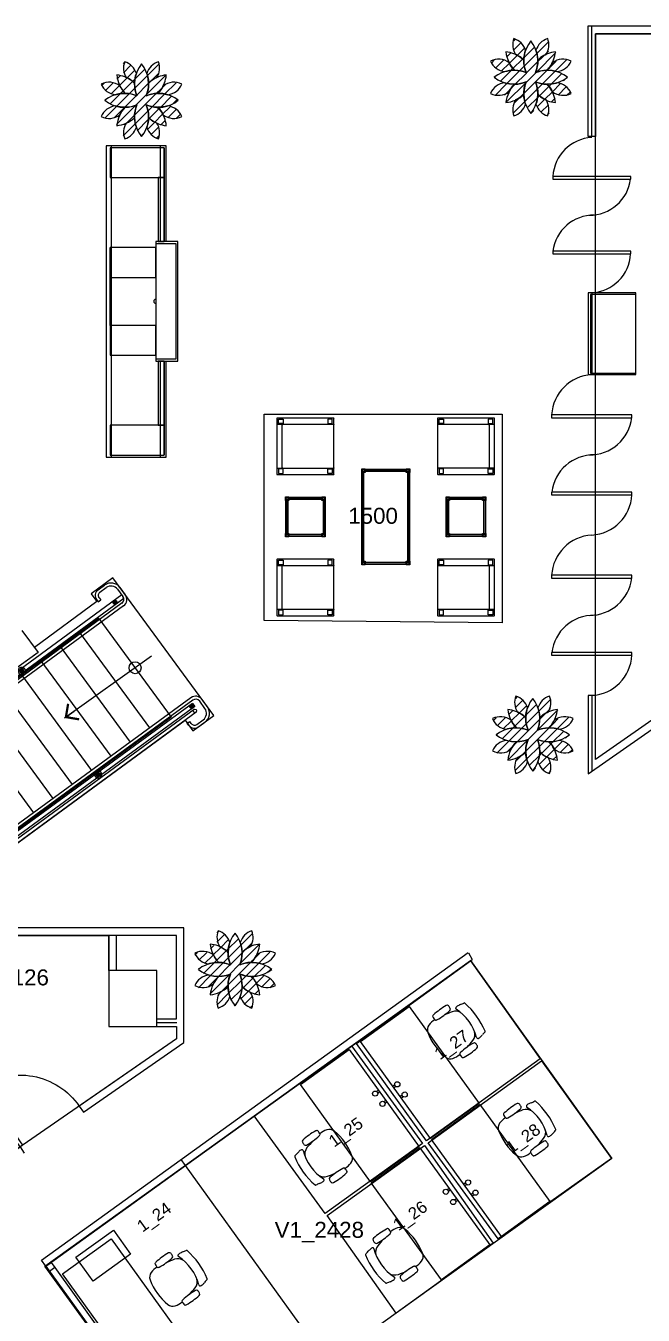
# Model space of a CAD drawing. Header units: inches. Extents: x 4 to 2210, y 3 to 2073.
# Drawn here: x 620 to 929, y 381 to 1027 of the extents above; entities that cross this region are included whole.
import ezdxf

# ---------------------------------------------------------------- set-up
doc = ezdxf.new("R2010")
doc.units = ezdxf.units.IN
doc.header["$MEASUREMENT"] = 0
for name, color, linetype in [('Planon_construction', 253, 'Continuous'), ('Planon_space', 40, 'Continuous'), ('Planon_space_number', 30, 'Continuous'), ('Planon_workspace', 210, 'Continuous'), ('Planon_workspace_number', 160, 'Continuous'), ('Planon_zone', 70, 'Continuous')]:
    doc.layers.add(name, color=color, linetype=linetype)
doc.styles.get("Standard").update_dxf_attribs({"font": 'arial.ttf'})
doc.styles.add('TEXT', font='arial.ttf')

# ---------------------------------------------------------------- blocks, each defined once
blk = doc.blocks.new('1Front_1100_A-4_Data_Elec 07 26 18_RDI BASE$0$DOOR36')
blk.add_lwpolyline([(0, 0), (0, -36), (1.5, -36), (1.5, 0)], close=True)
blk.add_arc((0, 0), 36, 270, 0)
blk = doc.blocks.new('1Front_1100_A-4_Data_Elec 07 26 18_RDI BASE$0$DOOR-PIVOT')
for p, q in [((1409.59, 1308.44), (1409.59, 1306.94)), ((1451.59, 1308.44), (1409.59, 1308.44)), ((1409.59, 1306.94), (1451.59, 1306.94)), ((1451.59, 1306.94), (1451.59, 1308.44))]:
    blk.add_line(p, q)
for centre, start, end in [((1431.85, 1307.21), 93.23374, 176.83941), ((1429.45, 1309.77), 269.39417, 352.99984)]:
    blk.add_arc(centre, 22.26, start, end)
blk = doc.blocks.new('Furniture_Workstation_5')
at = {"layer": 'Planon_construction'}
for p, q in [((0, -30), (0, 0)), ((0, 0), (60, 0)), ((60, 0), (60, -30)), ((60, -30), (0, -30)), ((27.69, -28.84), (27.69, -30)), ((28.71, -28.84), (28.71, -30)), ((34.02, -28.84), (34.02, -30)), ((35.04, -28.84), (35.04, -30))]:
    blk.add_line(p, q, dxfattribs=at)
for centre in [(28.2, -27.65), (34.53, -27.65)]:
    blk.add_circle(centre, 1.3, dxfattribs=at)
for centre, radius, start, end in [((17.25, 19.54), 3.25, 163.66611, 195.34742), ((18.2, 20.21), 4.08, 163.97064, 176.62728), ((-0.85, 25.69), 15.74, 343.97064, 350.87148), ((15.08, 23.13), 0.391, 103.32868, 170.87149), ((23.67, -4.17), 24.07, 68.71099, 111.289), ((23.67, -13.14), 37.67, 76.67131, 103.32868), ((32.27, 23.13), 0.391, 9.12852, 76.67131), ((48.2, 25.69), 15.74, 189.12851, 196.02936), ((29.14, 20.21), 4.08, 3.37272, 16.02936), ((30.1, 19.54), 3.25, 344.65259, 16.33388), ((46.76, 11.58), 36.43, 174.08772, 186.62292), ((11.43, 15.24), 0.906, 97.70655, 174.08772), ((12.08, 10.4), 5.78, 82.31001, 97.70655), ((12.74, 15.24), 0.906, 5.86246, 82.31001), ((-22.88, 11.58), 36.71, 353.42477, 5.86246), ((83.32, -2.74), 70.97, 164.81058, 168.30486), ((14.72, 18.85), 0.629, 195.34742, 290.01739), ((19.57, 14.57), 4.91, 108.25269, 164.80648), ((27.77, 14.57), 4.91, 15.19351, 71.74731), ((32.63, 18.85), 0.629, 249.98261, 344.65259), ((-35.98, -2.74), 70.97, 11.69514, 15.18941), ((70.22, 11.58), 36.71, 174.13755, 186.57525), ((34.61, 15.24), 0.906, 97.68998, 174.13755), ((35.26, 10.4), 5.78, 82.29345, 97.68998), ((35.92, 15.24), 0.906, 5.91227, 82.29345), ((0.58, 11.58), 36.43, 353.37709, 5.91227), ((16.71, 8.88), 6.32, 193.78643, 198.65138), ((11.16, 7.01), 0.458, 198.65138, 261.9819), ((12.09, 13.62), 7.14, 261.9819, 277.76099), ((23.87, 5.64), 10.93, 175.28136, 196.52135), ((12.99, 7.02), 0.471, 277.76099, 343.52411), ((4.99, 9.57), 8.87, 342.33271, 345.6469), ((42.35, 9.57), 8.87, 194.35308, 197.66728), ((34.35, 7.02), 0.471, 196.4759, 262.23901), ((23.48, 5.64), 10.93, 343.47865, 4.71865), ((35.25, 13.62), 7.14, 262.23901, 278.0181), ((36.18, 7.01), 0.458, 278.0181, 341.34861), ((30.63, 8.88), 6.32, 341.34861, 346.21356), ((17.04, 3.61), 3.8, 196.47844, 254.76217), ((30.3, 3.61), 3.8, 285.92398, 343.49154), ((23.67, 28.06), 29.14, 254.81823, 285.27333)]:
    blk.add_arc(centre, radius, start, end, dxfattribs=at)
blk = doc.blocks.new('Furniture_Workstation_3')
at = {"layer": 'Planon_construction'}
for p, q in [((-39.33, 72.45), (-39.32, 72.46)), ((-39.33, 72.45), (-39.33, 72.44)), ((-39.33, 69.25), (-39.33, 72.44)), ((-39.32, 72.46), (-39.31, 72.46)), ((-39.31, 72.46), (-36.12, 72.46)), ((-36.12, 72.46), (-36.11, 72.46)), ((-36.11, 72.46), (-36.11, 72.45)), ((-36.11, 72.45), (-36.1, 72.44)), ((-36.1, 72.44), (-36.1, 69.25)), ((-39.33, 69.24), (-39.33, 69.25)), ((-39.32, 69.24), (-39.33, 69.24)), ((-36.1, 69.24), (-39.33, 69.24)), ((-39.33, 69.24), (-39.33, 3.24)), ((-39.31, 69.23), (-39.32, 69.24)), ((-36.12, 69.23), (-39.31, 69.23)), ((-36.11, 69.24), (-36.12, 69.23)), ((-36.1, 69.25), (-36.11, 69.24)), ((-36.11, 69.24), (-36.11, 69.24)), ((-36.1, 69.24), (-36.1, 0.01)), ((-24.45, 52.55), (-24.45, 67.3)), ((-24.45, 67.3), (-1.32, 67.3)), ((-1.32, 67.3), (-1.32, 52.55)), ((-1.32, 52.55), (-24.45, 52.55)), ((-39.33, 3.23), (-39.32, 3.24)), ((-39.33, 3.24), (-0.1, 3.24)), ((-39.33, 3.22), (-39.33, 3.23)), ((-39.33, 0.03), (-39.33, 3.22)), ((-39.33, 0.02), (-39.33, 0.03)), ((-39.32, 0.01), (-39.33, 0.02)), ((-39.32, 3.24), (-39.31, 3.24)), ((-39.32, 0.01), (-39.31, 0.01)), ((-39.31, 3.24), (-36.12, 3.24)), ((-36.12, 0.01), (-39.31, 0.01)), ((-36.12, 3.24), (-36.11, 3.24)), ((-36.11, 0.01), (-36.12, 0.01)), ((-36.11, 3.24), (-36.11, 3.23)), ((-36.11, 3.23), (-36.1, 3.22)), ((-36.1, 0.03), (-36.11, 0.02)), ((-36.11, 0.02), (-36.11, 0.01)), ((-36.1, 3.22), (-36.1, 0.03)), ((-36.1, 0.01), (-0.1, 0.01)), ((-0.1, 0), (-0.1, 3.25)), ((-0.1, 3.25), (0, 3.25)), ((-0.1, 0), (0, 0)), ((0, 0), (0, 3.25))]:
    blk.add_line(p, q, dxfattribs=at)
at = {"layer": 'Planon_construction', "extrusion": (0, 0, -1)}
for p, q in [((-34.81, 4.43), (-34.81, 64.43)), ((-34.81, 64.43), (-4.81, 64.43)), ((-4.81, 64.43), (-4.81, 4.43)), ((-4.81, 4.43), (-34.81, 4.43))]:
    blk.add_line(p, q, dxfattribs=at)
at = {"layer": 'Planon_construction'}
for centre, radius, start, end in [((2.7, 35.38), 3.8, 106.47844, 164.76217), ((4.73, 28.56), 10.93, 85.28136, 106.52135), ((12.72, 40.33), 7.14, 171.9819, 187.76099), ((6.11, 39.43), 0.471, 187.76099, 253.52411), ((6.1, 41.26), 0.458, 108.65138, 171.9819), ((7.97, 35.71), 6.32, 103.78643, 108.65138), ((8.67, 47.43), 8.87, 252.33271, 255.6469), ((10.67, 5.66), 36.43, 84.08772, 96.62292), ((10.67, 75.3), 36.71, 263.42477, 275.86246), ((14.33, 41), 0.906, 7.70655, 84.08772), ((14.33, 39.69), 0.906, 275.86246, 352.31001), ((9.5, 40.34), 5.78, 352.31001, 7.70655), ((27.16, 28.75), 29.14, 164.81823, 195.27333), ((-3.65, -30.9), 70.97, 74.81058, 78.30486), ((13.66, 32.85), 4.91, 18.25269, 74.80648), ((17.94, 37.7), 0.629, 105.34742, 200.01739), ((-5.07, 28.75), 24.07, 338.71099, 21.289), ((18.63, 35.18), 3.25, 73.66611, 105.34742), ((19.31, 34.22), 4.08, 73.97064, 86.62728), ((24.78, 53.28), 15.74, 253.97064, 260.87148), ((22.22, 37.35), 0.391, 13.32868, 80.87149), ((-14.05, 28.75), 37.67, 346.67131, 13.32868), ((2.7, 22.12), 3.8, 195.92398, 253.49154), ((-3.65, 88.4), 70.97, 281.69514, 285.18941), ((13.66, 24.65), 4.91, 285.19351, 341.74731), ((17.94, 19.8), 0.629, 159.98261, 254.65259), ((24.78, 4.23), 15.74, 99.12851, 106.02936), ((22.22, 20.16), 0.391, 279.12852, 346.67131), ((4.73, 28.95), 10.93, 253.47865, 274.71865), ((12.72, 17.17), 7.14, 172.23901, 188.0181), ((6.11, 18.07), 0.471, 106.4759, 172.23901), ((6.1, 16.24), 0.458, 188.0181, 251.34861), ((7.97, 21.79), 6.32, 251.34861, 256.21356), ((8.67, 10.07), 8.87, 104.35308, 107.66728), ((10.67, -17.8), 36.71, 84.13755, 96.57525), ((10.67, 51.84), 36.43, 263.37709, 275.91227), ((14.33, 17.81), 0.906, 7.68998, 84.13755), ((14.33, 16.51), 0.906, 275.91227, 352.29345), ((9.5, 17.16), 5.78, 352.29345, 7.68998), ((15.49, 16.82), 0.247, 205.18085, 210.59615), ((18.63, 22.32), 3.25, 254.65259, 286.33388), ((19.31, 23.28), 4.08, 273.37272, 286.02936)]:
    blk.add_arc(centre, radius, start, end, dxfattribs=at)
for p in [(-39.33, 69.24), (-36.1, 69.24), (-39.33, 3.24), (-36.1, 3.24), (-36.1, 3.24), (-36.1, 0.01), (-0.1, 3.24), (-0.1, 0.01)]:
    blk.add_point(p, dxfattribs=at)
blk = doc.blocks.new('*X26')
for p, q in [((383.84, 5599.81), (384.36, 5600.33)), ((383.85, 5599.64), (384.52, 5600.32)), ((383.89, 5599.51), (384.65, 5600.27)), ((383.93, 5600.08), (384.09, 5600.24)), ((383.96, 5599.41), (384.76, 5600.2)), ((384.05, 5599.32), (384.85, 5600.11)), ((384.16, 5599.25), (384.92, 5600)), ((384.3, 5599.21), (384.96, 5599.87)), ((384.47, 5599.2), (384.96, 5599.7))]:
    blk.add_line(p, q)
blk = doc.blocks.new('*X23')
for p, q in [((424.96, 787.18), (426.01, 788.22)), ((424.96, 787.35), (425.83, 788.22)), ((424.99, 787.03), (426.15, 788.19)), ((425, 787.57), (425.61, 788.18)), ((425.03, 786.9), (426.29, 788.15)), ((425.1, 786.78), (426.4, 788.09)), ((425.17, 786.68), (426.5, 788.01)), ((425.25, 786.59), (426.6, 787.93)), ((425.35, 786.51), (426.68, 787.83)), ((425.46, 786.44), (426.74, 787.72)), ((425.58, 786.38), (426.8, 787.6)), ((425.72, 786.34), (426.84, 787.46)), ((425.88, 786.33), (426.85, 787.3)), ((426.07, 786.34), (426.84, 787.11)), ((426.34, 786.43), (426.75, 786.85))]:
    blk.add_line(p, q)
blk = doc.blocks.new('1Front_1100_A-4_Data_Elec 07 26 18_RDI BASE$0$guardrailbracket')
for p, q in [((-1.75, 3.4), (1.75, 3.4)), ((-1.75, 3.4), (-1.75, 1.75)), ((-1.75, 2.87), (1.75, 2.87)), ((-1.54, 3.5), (-1.54, 3.4)), ((-0.17, 3.5), (-0.17, 2.74)), ((0.21, 3.5), (0.21, 2.73)), ((1.54, 3.5), (1.54, 3.4)), ((1.75, 3.4), (1.75, 1.75))]:
    blk.add_line(p, q)
blk.add_circle((0, 1.75), 1)
blk.add_arc((0, 1.75), 1.75, 180, 360)
at = {"rotation": 270}
blk.add_blockref('*X23', (-787.28, 427.65), dxfattribs=at)
blk = doc.blocks.new('*X27')
for p, q in [((424.96, 787.18), (426.01, 788.22)), ((424.96, 787.35), (425.83, 788.22)), ((424.99, 787.03), (426.15, 788.19)), ((425, 787.57), (425.61, 788.18)), ((425.03, 786.9), (426.29, 788.15)), ((425.1, 786.78), (426.4, 788.09)), ((425.17, 786.68), (426.5, 788.01)), ((425.25, 786.59), (426.6, 787.93)), ((425.35, 786.51), (426.68, 787.83)), ((425.46, 786.44), (426.74, 787.72)), ((425.58, 786.38), (426.8, 787.6)), ((425.72, 786.34), (426.84, 787.46)), ((425.88, 786.33), (426.85, 787.3)), ((426.07, 786.34), (426.84, 787.11)), ((426.34, 786.43), (426.75, 786.85))]:
    blk.add_line(p, q)
blk = doc.blocks.new('1Front_1100_A-4_Data_Elec 07 26 18_RDI BASE$0$AHEAD')
blk.add_line((-0.19, 0), (-1.33, 0))
at = {"const_width": 0.25}
blk.add_lwpolyline([(-1.25, -1.06), (-0.19, 0), (-1.25, 1.06)], dxfattribs=at)
blk = doc.blocks.new('staircase block')
at = {"layer": 'Planon_construction'}
for p, q in [((-43, -1920), (-37, 1565)), ((2525, 1561), (-37, 1565)), ((2516, 1616), (28, 1620)), ((2523, 1576), (28, 1580)), ((2526, 1551), (82, 1555)), ((1321, 320), (1323, 1553)), ((1561, 319), (1563, 1553)), ((1801, 319), (1803, 1552)), ((2041, 319), (2043, 1552)), ((2281, 318), (2283, 1552)), ((2521, 318), (2523, 1551)), ((-99, -2173), (-92, 1500)), ((-59, -2173), (-52, 1500)), ((-34, -2193), (-27, 1446)), ((-4, -2193), (3, 1446)), ((2531, 1521), (83, 1525)), ((-150, -2149), (-150, 1358)), ((-116, 1356), (-150, 1358)), ((-116, -2149), (-116, 1356)), ((1182, -1920), (1184, 320)), ((2716, 321), (1184, 320)), ((2716, 320), (1214, 320)), ((2709, 365), (1250, 364)), ((2714, 334), (1250, 334)), ((2718, 306), (1318, 306)), ((2724, 266), (1318, 266)), ((1184, 240), (0, 240)), ((1138, -2193), (1140, 254)), ((1169, -2199), (1170, 254)), ((1197, -2238), (1198, 186)), ((1237, -2243), (1238, 186)), ((1184, 0), (0, 0)), ((1184, -240), (0, -240)), ((1184, -480), (-1, -480)), ((1184, -720), (-1, -720)), ((1184, -960), (-2, -960)), ((567, -2120), (581, -1051)), ((1184, -1200), (-2, -1200)), ((1184, -1440), (-3, -1440)), ((1184, -1680), (-3, -1680)), ((1182, -1920), (-43, -1920)), ((-215, -2013), (-187, -2013)), ((-213, -2043), (-187, -2043)), ((-187, -2013), (-187, -2043)), ((1350, -2013), (1321, -2013)), ((1321, -2013), (1321, -2043)), ((1348, -2042), (1321, -2043)), ((-284, -2082), (-284, -2162)), ((-254, -2082), (-254, -2162)), ((-59, -2173), (-99, -2173)), ((1388, -2082), (1388, -2162)), ((1418, -2082), (1418, -2162)), ((-174, -2242), (-84, -2243)), ((-174, -2272), (-84, -2273)), ((1308, -2242), (1218, -2243)), ((1308, -2272), (1218, -2273))]:
    blk.add_line(p, q, dxfattribs=at)
blk.add_lwpolyline([(2771, -38), (2639, 818), (2836, 848), (2499, 863), (2629, 883), (2496, 1751)], dxfattribs=at)
for centre, radius in [((-133, 1339), 17), ((570, -1920), 60), ((-133, -2148), 17), ((-79, -2148), 20), ((1218, -2145), 20)]:
    blk.add_circle(centre, radius, dxfattribs=at)
for centre, radius, start, end in [((28, 1500), 120, 89.9005, 179.898), ((28, 1500), 80, 89.9005, 179.898), ((83, 1445), 110, 89.898, 179.9005), ((83, 1445), 80, 89.898, 179.9005), ((1250, 254), 110, 90.0174, 179.9675), ((1250, 254), 80, 90.0174, 179.9675), ((1318, 186), 120, 90.018, 179.9669), ((1318, 186), 80, 90.018, 179.9669), ((-214, -2083), 70, 89.7273, 179.9005), ((-214, -2083), 40, 89.7273, 179.9005), ((1348, -2082), 70, 0.0995, 90.2727), ((1348, -2082), 40, 0.0995, 90.2727), ((-174, -2162), 110, 179.9005, 269.9005), ((-174, -2162), 80, 179.9005, 269.9005), ((-84, -2193), 80, 269.9005, 359.9005), ((-84, -2193), 50, 269.9005, 359.9005), ((1218, -2193), 80, 180.0995, 270.0995), ((1218, -2193), 50, 180.0995, 270.0995), ((1308, -2162), 80, 270.0995, 0.0995), ((1308, -2162), 110, 270.0995, 0.0995)]:
    blk.add_arc(centre, radius, start, end, dxfattribs=at)
for name, p, xscale, yscale, zscale, rotation in [('1Front_1100_A-4_Data_Elec 07 26 18_RDI BASE$0$guardrailbracket', (1324, 1633), 20, 20, 20, 179.9918622649364), ('1Front_1100_A-4_Data_Elec 07 26 18_RDI BASE$0$guardrailbracket', (2284, 1631), 20, 20, 20, 179.9918622649364), ('*X26', (-128945, -107114), -29.99999999999876, 29.99999999999999, 30, 306.1687181021417), ('1Front_1100_A-4_Data_Elec 07 26 18_RDI BASE$0$guardrailbracket', (-107, 1336), 20, 20, 20, 269.9918622649373), ('1Front_1100_A-4_Data_Elec 07 26 18_RDI BASE$0$guardrailbracket', (1325, 250), -20, 20, 20, 0.04289075405695009), ('1Front_1100_A-4_Data_Elec 07 26 18_RDI BASE$0$guardrailbracket', (2285, 250), -20, 20, 20, 0.04289075405695009), ('1Front_1100_A-4_Data_Elec 07 26 18_RDI BASE$0$guardrailbracket', (-109, 212), 20, 20, 20, 269.9918622649375), ('1Front_1100_A-4_Data_Elec 07 26 18_RDI BASE$0$guardrailbracket', (-112, -988), 20, 20, 20, 269.9918622649375), ('1Front_1100_A-4_Data_Elec 07 26 18_RDI BASE$0$guardrailbracket', (1253, -985), -20, 20, 20, 90.00813773505996), ('1Front_1100_A-4_Data_Elec 07 26 18_RDI BASE$0$AHEAD', (581, -1051), -90.00000000000149, 90.00000000000149, 90, 269.2184342110873), ('*X27', (8442, 13597), 20, 20, 20, 179.9918622649393)]:
    blk.add_blockref(name, p, dxfattribs=dict(at, xscale=xscale, yscale=yscale, zscale=zscale, rotation=rotation))
at = {"layer": 'Planon_construction', "extrusion": (0, 0, -1), "xscale": 20, "yscale": 20, "zscale": -20, "rotation": 179.99186226494}
blk.add_blockref('*X27', (7302, 13600), dxfattribs=at)
blk = doc.blocks.new('A$Caea88019')
at = {"layer": 'Planon_construction'}
for p, q in [((0, 1974), (0, 1919)), ((568, 1979), (5, 1979)), ((17, 1924), (17, 1970)), ((17, 1970), (62, 1970)), ((62, 1970), (62, 1924)), ((556, 1970), (510, 1970)), ((510, 1970), (510, 1924)), ((556, 1924), (556, 1970)), ((572, 1919), (572, 1974)), ((1609, 1975), (1609, 1920)), ((2176, 1980), (1614, 1980)), ((1625, 1924), (1625, 1970)), ((1625, 1970), (1671, 1970)), ((1671, 1970), (1671, 1924)), ((2164, 1970), (2119, 1970)), ((2119, 1970), (2119, 1924)), ((2164, 1924), (2164, 1970)), ((2181, 1920), (2181, 1975)), ((0, 1909), (0, 1484)), ((568, 1914), (5, 1914)), ((62, 1924), (17, 1924)), ((55, 1484), (55, 1909)), ((510, 1924), (556, 1924)), ((572, 1484), (572, 1909)), ((1609, 1910), (1609, 1485)), ((2176, 1915), (1614, 1915)), ((1671, 1924), (1625, 1924)), ((2119, 1924), (2164, 1924)), ((2126, 1910), (2126, 1485)), ((2181, 1485), (2181, 1910)), ((0, 1474), (0, 1419)), ((5, 1479), (568, 1479)), ((17, 1470), (17, 1424)), ((62, 1470), (17, 1470)), ((17, 1424), (62, 1424)), ((62, 1424), (62, 1470)), ((510, 1424), (510, 1470)), ((510, 1470), (556, 1470)), ((556, 1424), (510, 1424)), ((556, 1470), (556, 1424)), ((572, 1419), (572, 1474)), ((851, 1435), (851, 1470)), ((851, 1470), (886, 1470)), ((886, 1435), (851, 1435)), ((853, 512), (853, 1467)), ((853, 1467), (1328, 1467)), ((858, 1442), (858, 1462)), ((858, 1462), (878, 1462)), ((878, 1442), (858, 1442)), ((858, 545), (858, 1435)), ((873, 545), (873, 1435)), ((878, 1462), (878, 1442)), ((886, 1470), (886, 1435)), ((886, 1462), (1296, 1462)), ((886, 1447), (1296, 1447)), ((1296, 1470), (1331, 1470)), ((1296, 1435), (1296, 1470)), ((1331, 1435), (1296, 1435)), ((1303, 1462), (1323, 1462)), ((1303, 1442), (1303, 1462)), ((1323, 1442), (1303, 1442)), ((1308, 1435), (1308, 545)), ((1323, 1462), (1323, 1442)), ((1323, 1435), (1323, 545)), ((1328, 1467), (1328, 512)), ((1331, 1470), (1331, 1435)), ((1609, 1475), (1609, 1420)), ((1614, 1480), (2176, 1480)), ((1625, 1470), (1625, 1424)), ((1671, 1470), (1625, 1470)), ((1625, 1424), (1671, 1424)), ((1671, 1424), (1671, 1470)), ((2119, 1424), (2119, 1470)), ((2119, 1470), (2164, 1470)), ((2164, 1424), (2119, 1424)), ((2164, 1470), (2164, 1424)), ((2181, 1420), (2181, 1475)), ((5, 1414), (568, 1414)), ((1614, 1415), (2176, 1415)), ((86, 1190), (121, 1190)), ((86, 1155), (86, 1190)), ((89, 1187), (484, 1187)), ((89, 792), (89, 1187)), ((94, 1182), (114, 1182)), ((94, 1162), (94, 1182)), ((114, 1182), (114, 1162)), ((121, 1190), (121, 1155)), ((121, 1182), (451, 1182)), ((121, 1167), (451, 1167)), ((451, 1190), (486, 1190)), ((451, 1155), (451, 1190)), ((459, 1182), (479, 1182)), ((459, 1162), (459, 1182)), ((479, 1182), (479, 1162)), ((484, 1187), (484, 792)), ((486, 1190), (486, 1155)), ((1695, 1190), (1730, 1190)), ((1695, 1155), (1695, 1190)), ((1697, 1187), (2092, 1187)), ((1697, 792), (1697, 1187)), ((1702, 1182), (1722, 1182)), ((1702, 1162), (1702, 1182)), ((1722, 1182), (1722, 1162)), ((1730, 1190), (1730, 1155)), ((1730, 1182), (2060, 1182)), ((1730, 1167), (2060, 1167)), ((2060, 1190), (2095, 1190)), ((2060, 1155), (2060, 1190)), ((2067, 1182), (2087, 1182)), ((2067, 1162), (2067, 1182)), ((2087, 1182), (2087, 1162)), ((2092, 1187), (2092, 792)), ((2095, 1190), (2095, 1155)), ((121, 1155), (86, 1155)), ((114, 1162), (94, 1162)), ((96, 1155), (96, 825)), ((111, 1155), (111, 825)), ((486, 1155), (451, 1155)), ((479, 1162), (459, 1162)), ((464, 1155), (464, 825)), ((479, 1155), (479, 825)), ((1730, 1155), (1695, 1155)), ((1722, 1162), (1702, 1162)), ((1705, 1155), (1705, 825)), ((1720, 1155), (1720, 825)), ((2095, 1155), (2060, 1155)), ((2087, 1162), (2067, 1162)), ((2072, 1155), (2072, 825)), ((2087, 1155), (2087, 825)), ((86, 790), (86, 825)), ((86, 825), (121, 825)), ((121, 790), (86, 790)), ((484, 792), (89, 792)), ((94, 797), (94, 817)), ((94, 817), (114, 817)), ((114, 797), (94, 797)), ((114, 817), (114, 797)), ((121, 825), (121, 790)), ((451, 812), (121, 812)), ((451, 797), (121, 797)), ((451, 790), (451, 825)), ((451, 825), (486, 825)), ((486, 790), (451, 790)), ((459, 797), (459, 817)), ((459, 817), (479, 817)), ((479, 797), (459, 797)), ((479, 817), (479, 797)), ((486, 825), (486, 790)), ((1695, 790), (1695, 825)), ((1695, 825), (1730, 825)), ((1730, 790), (1695, 790)), ((2092, 792), (1697, 792)), ((1702, 797), (1702, 817)), ((1702, 817), (1722, 817)), ((1722, 797), (1702, 797)), ((1722, 817), (1722, 797)), ((1730, 825), (1730, 790)), ((2060, 812), (1730, 812)), ((2060, 797), (1730, 797)), ((2060, 790), (2060, 825)), ((2060, 825), (2095, 825)), ((2095, 790), (2060, 790)), ((2067, 797), (2067, 817)), ((2067, 817), (2087, 817)), ((2087, 797), (2067, 797)), ((2087, 817), (2087, 797)), ((2095, 825), (2095, 790)), ((0, 560), (0, 505)), ((568, 565), (5, 565)), ((17, 510), (17, 555)), ((17, 555), (62, 555)), ((62, 555), (62, 510)), ((556, 555), (510, 555)), ((510, 555), (510, 510)), ((556, 510), (556, 555)), ((572, 505), (572, 560)), ((851, 510), (851, 545)), ((851, 545), (886, 545)), ((858, 517), (858, 537)), ((858, 537), (878, 537)), ((878, 517), (858, 517)), ((878, 537), (878, 517)), ((886, 545), (886, 510)), ((886, 535), (1296, 535)), ((886, 520), (1296, 520)), ((1296, 545), (1331, 545)), ((1296, 510), (1296, 545)), ((1303, 537), (1323, 537)), ((1303, 517), (1303, 537)), ((1323, 517), (1303, 517)), ((1323, 537), (1323, 517)), ((1331, 545), (1331, 510)), ((1609, 560), (1609, 505)), ((2176, 565), (1614, 565)), ((1625, 510), (1625, 555)), ((1625, 555), (1671, 555)), ((1671, 555), (1671, 510)), ((2164, 555), (2119, 555)), ((2119, 555), (2119, 510)), ((2164, 510), (2164, 555)), ((2181, 505), (2181, 560)), ((0, 495), (0, 70)), ((568, 500), (5, 500)), ((62, 510), (17, 510)), ((55, 70), (55, 495)), ((510, 510), (556, 510)), ((572, 70), (572, 495)), ((886, 510), (851, 510)), ((1328, 512), (853, 512)), ((1331, 510), (1296, 510)), ((1609, 495), (1609, 70)), ((2176, 500), (1614, 500)), ((1671, 510), (1625, 510)), ((2119, 510), (2164, 510)), ((2126, 495), (2126, 70)), ((2181, 70), (2181, 495)), ((0, 60), (0, 5)), ((5, 65), (568, 65)), ((5, 0), (568, 0)), ((17, 55), (17, 10)), ((62, 55), (17, 55)), ((17, 10), (62, 10)), ((62, 10), (62, 55)), ((510, 10), (510, 55)), ((510, 55), (556, 55)), ((556, 10), (510, 10)), ((556, 55), (556, 10)), ((572, 5), (572, 60)), ((1609, 60), (1609, 5)), ((1614, 65), (2176, 65)), ((1614, 0), (2176, 0)), ((1625, 55), (1625, 10)), ((1671, 55), (1625, 55)), ((1625, 10), (1671, 10)), ((1671, 10), (1671, 55)), ((2119, 10), (2119, 55)), ((2119, 55), (2164, 55)), ((2164, 10), (2119, 10)), ((2164, 55), (2164, 10)), ((2181, 5), (2181, 60))]:
    blk.add_line(p, q, dxfattribs=at)
for centre, start, end in [((5, 1974), 90, 180), ((568, 1974), 0, 90), ((1614, 1975), 90, 180), ((2176, 1975), 0, 90), ((5, 1919), 180, 270), ((5, 1909), 90, 180), ((50, 1909), 0, 90), ((60, 1909), 90, 180), ((568, 1919), 270, 0), ((568, 1909), 0, 90), ((1614, 1920), 180, 270), ((1614, 1910), 90, 180), ((2121, 1910), 0, 90), ((2131, 1910), 90, 180), ((2176, 1920), 270, 0), ((2176, 1910), 0, 90), ((5, 1484), 180, 270), ((5, 1474), 90, 180), ((50, 1484), 270, 0), ((60, 1484), 180, 270), ((568, 1484), 270, 0), ((568, 1474), 0, 90), ((1614, 1485), 180, 270), ((1614, 1475), 90, 180), ((2121, 1485), 270, 0), ((2131, 1485), 180, 270), ((2176, 1485), 270, 0), ((2176, 1475), 0, 90), ((5, 1419), 180, 270), ((568, 1419), 270, 0), ((1614, 1420), 180, 270), ((2176, 1420), 270, 0), ((5, 560), 90, 180), ((568, 560), 0, 90), ((1614, 560), 90, 180), ((2176, 560), 0, 90), ((5, 505), 180, 270), ((5, 495), 90, 180), ((50, 495), 0, 90), ((60, 495), 90, 180), ((568, 505), 270, 0), ((568, 495), 0, 90), ((1614, 505), 180, 270), ((1614, 495), 90, 180), ((2121, 495), 0, 90), ((2131, 495), 90, 180), ((2176, 505), 270, 0), ((2176, 495), 0, 90), ((5, 70), 180, 270), ((5, 60), 90, 180), ((5, 5), 180, 270), ((50, 70), 270, 0), ((60, 70), 180, 270), ((568, 70), 270, 0), ((568, 60), 0, 90), ((568, 5), 270, 0), ((1614, 70), 180, 270), ((1614, 60), 90, 180), ((1614, 5), 180, 270), ((2121, 70), 270, 0), ((2131, 70), 180, 270), ((2176, 70), 270, 0), ((2176, 60), 0, 90), ((2176, 5), 270, 0)]:
    blk.add_arc(centre, 5, start, end, dxfattribs=at)
blk = doc.blocks.new('82_planting_generic - 82_planter_round_1200mm-2861272-Planon FM - 1e Verdieping')
at = {"layer": 'Planon_construction', "linetype": 'Continuous'}
blk.add_line((-368, -9), (-360, 0), dxfattribs=at)
at = {"layer": 'Planon_construction'}
for points in [[(45, 38, 0.273397), (-2, 356, 0.273397), (-49, 38, 0.27562), (-369, -8, 0.275602), (-49, -54, 0.273354), (-2, -372, 0.273354), (45, -54, 0.275602), (365, -8, 0.27562)], [(-171, 379, 0.244626), (-155, 220, -0.078598), (-72, 167, -0.077601), (-54, 262, 0.249774)], [(167, 379, 0.249774), (50, 262, -0.077601), (68, 167, -0.078598), (151, 220, 0.244626)], [(-219, 137, 0.289305), (-406, 154, 0.274935), (-264, 48, -0.078844), (-166, 62, -0.073056)], [(-72, 160, 0.025563), (-99, 188, 0.130684), (-251, 246, 0.164541), (-166, 62, -0.095401), (-49, 38, -0.099448)], [(246, 246, 0.130684), (95, 188, 0.025563), (68, 160, -0.099448), (45, 38, -0.088664), (153, 62, 0.031659), (188, 94, 0.130684)], [(402, 154, 0.289305), (214, 137, -0.073056), (162, 62, -0.078844), (260, 48, 0.274935)], [(-166, -78, -0.078814), (-264, -64, 0.274935), (-406, -170, 0.290007), (-219, -153, -0.073048)], [(-72, -183, -0.104586), (-49, -54, -0.095414), (-166, -78, 0.164497), (-251, -262, 0.158425)], [(188, -110, 0.031615), (153, -78, -0.088688), (45, -54, -0.099407), (68, -176, 0.025563), (95, -204, 0.130684), (246, -262, 0.130684)], [(260, -64, -0.078814), (162, -78, -0.073069), (215, -153, 0.289243), (402, -170, 0.274935)], [(-54, -278, -0.077617), (-72, -183, -0.078566), (-155, -236, 0.244728), (-171, -395, 0.249807)], [(151, -236, -0.078566), (68, -183, -0.077617), (50, -278, 0.249807), (167, -395, 0.244728)]]:
    blk.add_lwpolyline(points, format="xyb", close=True, dxfattribs=at)

msp = doc.modelspace()

# ---------------------------------------------------------------- linework, layer by layer
at = {"layer": 'Planon_construction', "linetype": 'Continuous'}
for p, q in [((864.56, 1014.7), (868.14, 1018.28)), ((864.59, 1019.21), (865.33, 1019.95)), ((669.1, 1007.8), (669.84, 1008.54)), ((853.5, 1008.12), (854.87, 1009.49)), ((855.48, 1005.61), (859.39, 1009.52)), ((858.33, 1003.97), (862.43, 1008.07)), ((861.27, 1011.4), (862.96, 1013.09)), ((665.78, 1000), (667.47, 1001.68)), ((669.08, 1003.29), (672.66, 1006.87)), ((658.01, 996.71), (659.38, 998.09)), ((660, 994.21), (663.9, 998.12)), ((662.84, 992.56), (666.94, 996.66)), ((877.45, 991.67), (882.13, 996.34)), ((886.84, 992.07), (890.89, 996.12)), ((889.53, 999.25), (891.32, 1001.04)), ((694.04, 987.84), (695.83, 989.63)), ((883.27, 988.5), (885.3, 990.53)), ((891.05, 991.79), (892.98, 993.72)), ((681.97, 980.26), (686.64, 984.94)), ((691.35, 980.67), (695.4, 984.71)), ((695.57, 980.39), (697.49, 982.32)), ((873.11, 982.83), (874.59, 984.31)), ((878.24, 983.47), (881.99, 987.22)), ((880.94, 981.68), (882.28, 983.02)), ((682.75, 972.07), (686.51, 975.82)), ((687.78, 977.09), (689.81, 979.12)), ((677.62, 971.43), (679.1, 972.9)), ((685.45, 970.27), (686.79, 971.61)), ((865.54, 685.29), (869.12, 688.87)), ((865.56, 689.8), (866.3, 690.54)), ((854.47, 678.71), (855.85, 680.09)), ((856.46, 676.21), (860.36, 680.12)), ((859.3, 674.56), (863.4, 678.66)), ((862.25, 682), (863.93, 683.68)), ((878.43, 662.26), (883.11, 666.94)), ((887.81, 662.67), (891.86, 666.71)), ((890.5, 669.84), (892.29, 671.63)), ((884.24, 659.09), (886.27, 661.12)), ((892.03, 662.39), (893.95, 664.32)), ((874.09, 653.43), (875.56, 654.9)), ((879.21, 654.07), (882.97, 657.82)), ((881.91, 652.27), (883.25, 653.61)), ((715.94, 567.74), (719.52, 571.32)), ((715.97, 572.26), (716.71, 573)), ((704.88, 561.17), (706.25, 562.54)), ((706.86, 558.66), (710.77, 562.57)), ((712.65, 564.45), (714.33, 566.13)), ((709.71, 557.02), (713.81, 561.12)), ((728.83, 544.71), (733.51, 549.39)), ((738.22, 545.12), (742.26, 549.16)), ((740.9, 552.29), (742.7, 554.09)), ((734.65, 541.54), (736.68, 543.58)), ((742.43, 544.84), (744.36, 546.77)), ((724.49, 535.88), (725.97, 537.36)), ((729.62, 536.52), (733.37, 540.27)), ((732.32, 534.73), (733.66, 536.07))]:
    msp.add_line(p, q, dxfattribs=at)
at = {"layer": 'Planon_construction'}
for p, q in [((662.92, 966.72), (662.92, 810.72)), ((687.67, 918.72), (687.67, 966.72)), ((689.42, 965.72), (689.42, 918.72)), ((662.42, 876.72), (662.42, 915.72)), ((687.67, 810.72), (687.67, 858.72)), ((689.42, 858.72), (689.42, 811.9)), ((661.81, 553.53), (661.81, 571.13)), ((665.56, 553.53), (665.56, 571.13)), ((700.13, 455.83), (843.73, 559.12)), ((630.2, 405.42), (628.01, 408.46))]:
    msp.add_line(p, q, dxfattribs=at)
for points in [[(1058.61, 1022.78), (905.56, 1022.78), (905.56, 971.28), (901.81, 971.28), (901.81, 1026.78), (1058.61, 1026.78)], [(1118.61, 1022.78), (1121.56, 1022.78), (1121.56, 809.95), (905.56, 659.28), (905.56, 691.28), (901.81, 691.28), (901.81, 652.09), (1125.31, 807.99), (1125.31, 1026.78), (1118.61, 1026.78)], [(903.69, 971.28), (903.69, 1026.78)], [(690.42, 918.72), (690.42, 966.72), (660.42, 966.72), (660.42, 810.72), (690.42, 810.72), (690.42, 858.72)], [(685.27, 917.72), (695.27, 917.72), (695.27, 859.72), (685.27, 859.72)], [(618.26, 723.82), (626.33, 712.78), (559.69, 664.99), (501.39, 745.01), (422.1, 745.01)], [(903.69, 691.28), (903.69, 653.4)], [(685.81, 529.28), (695.6, 529.28), (695.6, 571.13), (558.61, 571.13), (542.84, 560.21), (614, 462.87), (617.29, 465.15), (619.42, 462.07)], [(628.01, 408.46), (841.82, 562.55), (841.82, 562.55)], [(841.91, 562.39), (843.73, 559.12)], [(685.81, 525.53), (695.6, 525.53), (695.6, 519.35), (646.89, 485.64)], [(685.81, 527.41), (695.75, 527.41)], [(630.2, 405.42), (700.13, 455.83), (697.93, 458.87)]]:
    msp.add_lwpolyline(points, dxfattribs=at)
at = {"layer": 'Planon_construction', "linetype": 'Continuous'}
for points in [[(855.22, 991.88), (861.04, 997.7), (867.39, 1004.05), (870.01, 1006.67), (876.34, 1013), (882.19, 1018.86)], [(859.92, 992.09), (865.05, 997.22), (870.9, 1003.07), (870.96, 1003.13), (876.86, 1009.03), (878.76, 1010.93), (881.96, 1014.13)], [(862.47, 1008.11), (866.25, 1011.89), (870.12, 1015.76)], [(869.01, 1010.16), (869.98, 1011.13), (875.1, 1016.25)], [(857.77, 998.92), (862.97, 1004.12), (864.2, 1005.35), (868.95, 1010.1)], [(861.01, 988.69), (870.59, 998.27), (875.91, 1003.59), (885.76, 1013.44)], [(864.4, 983.1), (870.23, 988.93), (876.6, 995.31), (878.8, 997.5), (885.17, 1003.88), (890.98, 1009.68)], [(865.15, 988.34), (866.51, 989.7), (869.84, 993.03), (881.04, 1004.23), (883.32, 1006.51), (885.79, 1008.98)], [(659.73, 980.47), (665.55, 986.29), (671.9, 992.64), (674.52, 995.26), (680.85, 1001.6), (686.71, 1007.45)], [(664.43, 980.68), (669.56, 985.81), (675.41, 991.66), (675.47, 991.73), (681.37, 997.63), (683.27, 999.52), (686.47, 1002.72)], [(665.52, 977.28), (675.1, 986.87), (680.42, 992.18), (690.27, 1002.03)], [(666.98, 996.7), (670.76, 1000.49), (674.63, 1004.35)], [(673.52, 998.75), (674.49, 999.72), (679.61, 1004.84)], [(882.23, 996.44), (883.06, 997.27), (888.52, 1002.73)], [(662.28, 987.52), (667.49, 992.72), (668.71, 993.95), (673.46, 998.69)], [(668.91, 971.69), (674.75, 977.53), (681.12, 983.9), (683.31, 986.09), (689.69, 992.47), (695.49, 998.27)], [(669.66, 976.94), (671.02, 978.29), (674.36, 981.63), (685.55, 992.82), (687.84, 995.11), (690.3, 997.57)], [(876.38, 986.1), (880.05, 989.77), (884.03, 993.75), (887.91, 997.63)], [(686.74, 985.03), (687.57, 985.86), (693.03, 991.33)], [(871.4, 985.61), (876.79, 991), (877.36, 991.57)], [(680.89, 974.7), (684.56, 978.36), (688.54, 982.34), (692.43, 986.23)], [(675.91, 974.2), (681.3, 979.6), (681.87, 980.16)], [(856.19, 662.47), (862.01, 668.29), (868.36, 674.64), (870.98, 677.26), (877.32, 683.6), (883.17, 689.45)], [(860.89, 662.68), (866.02, 667.81), (871.87, 673.66), (871.93, 673.73), (877.83, 679.62), (879.73, 681.52), (882.93, 684.72)], [(863.44, 678.7), (867.23, 682.49), (871.09, 686.35)], [(869.98, 680.75), (870.95, 681.72), (876.07, 686.84)], [(858.75, 669.52), (863.95, 674.72), (865.17, 675.94), (869.92, 680.69)], [(861.98, 659.28), (871.56, 668.87), (876.88, 674.18), (886.73, 684.03)], [(865.37, 653.69), (871.21, 659.53), (877.58, 665.9), (879.77, 668.09), (886.15, 674.47), (891.95, 680.27)], [(866.13, 658.94), (867.48, 660.29), (870.82, 663.63), (882.01, 674.82), (884.3, 677.11), (886.76, 679.57)], [(883.2, 667.03), (884.03, 667.86), (889.5, 673.33)], [(877.36, 656.7), (881.02, 660.36), (885, 664.34), (888.89, 668.23)], [(872.37, 656.2), (877.77, 661.6), (878.33, 662.16)], [(706.6, 544.93), (712.42, 550.75), (718.77, 557.1), (721.38, 559.71), (727.72, 566.05), (733.57, 571.9)], [(713.84, 561.15), (717.63, 564.94), (721.49, 568.81)], [(720.39, 563.21), (721.36, 564.18), (726.48, 569.3)], [(709.15, 551.97), (714.35, 557.17), (715.58, 558.4), (720.33, 563.15)], [(711.3, 545.14), (716.43, 550.27), (722.28, 556.12), (722.34, 556.18), (728.24, 562.08), (730.14, 563.98), (733.34, 567.18)], [(712.38, 541.73), (721.97, 551.32), (727.29, 556.64), (737.13, 566.48)], [(715.78, 536.15), (721.61, 541.98), (727.98, 548.35), (730.18, 550.55), (736.55, 556.92), (742.36, 562.73)], [(716.53, 541.39), (717.89, 542.75), (721.22, 546.08), (732.41, 557.27), (734.7, 559.56), (737.16, 562.02)], [(733.61, 549.49), (734.44, 550.32), (739.9, 555.78)], [(727.76, 539.15), (731.43, 542.82), (735.41, 546.8), (739.29, 550.68)], [(722.78, 538.66), (728.17, 544.05), (728.74, 544.62)]]:
    msp.add_lwpolyline(points, dxfattribs=at)
at = {"layer": 'Planon_construction'}
for points in [[(662.42, 965.72), (662.42, 950.72), (689.42, 950.72), (689.42, 965.72)], [(689.42, 950.72), (686.42, 950.72), (686.42, 918.72), (689.42, 918.72)], [(685.27, 858.72), (696.27, 858.72), (696.27, 918.72), (685.27, 918.72)], [(662.42, 915.72), (662.42, 900.72), (685.27, 900.72), (685.27, 915.72)], [(901.81, 893.02), (901.81, 852.02), (925.81, 852.02), (925.81, 893.02)], [(903.07, 892.1), (903.07, 852.81), (925.81, 852.81), (925.81, 892.1)], [(662.42, 876.72), (662.42, 861.72), (685.27, 861.72), (685.27, 876.72)], [(689.42, 858.72), (686.42, 858.72), (686.42, 826.72), (689.42, 826.72)], [(662.42, 826.72), (662.42, 811.72), (689.42, 811.72), (689.42, 826.72)], [(661.81, 553.53), (661.81, 525.53), (685.81, 525.53), (685.81, 553.53)]]:
    msp.add_lwpolyline(points, close=True, dxfattribs=at)
msp.add_polyline3d([(646.89, 485.64, 0), (649.02, 482.55, 0), (699.35, 517.38, 0), (699.35, 574.88, 0), (546.37, 574.88, -0.18)], dxfattribs=at)
msp.add_arc((685.27, 888.72), 1, 90, 270, dxfattribs=at)
at = {"layer": 'Planon_space'}
msp.add_line((903.69, 893.02), (903.69, 852.02), dxfattribs=at)
for points in [[(905.56, 1022.78), (1121.56, 1022.78), (1121.56, 809.95), (905.56, 659.28), (905.56, 1022.78)], [(739.64, 832.19), (858.82, 832.19), (858.82, 727.73), (739.64, 728.92)], [(699.97, 678.95), (703.88, 673.54), (714.43, 681.25), (663.8, 750.3), (652.88, 742.25), (655.76, 738.35), (624.46, 715.36), (626.33, 712.78), (608.45, 699.96), (606.24, 702.98), (563.81, 671.96), (523.09, 727.47), (501.03, 705.41), (472.13, 676.52), (546.37, 574.88), (557.88, 574.88)], [(542.84, 560.21), (558.61, 571.13), (661.81, 571.13), (661.81, 525.53), (695.6, 525.53), (695.6, 519.35), (614, 462.87), (542.84, 560.21)]]:
    msp.add_lwpolyline(points, close=True, dxfattribs=at)
at = {"layer": 'Planon_workspace', "linetype": 'Continuous'}
for points in [[(820.91, 468.28), (785.76, 516.91), (843, 558.3), (877.77, 509.2), (820.91, 468.28)], [(734.61, 480.68), (783.28, 515.77), (818.86, 466.91), (770.19, 431.82), (734.61, 480.68)], [(856.82, 419.06), (821.67, 467.2), (878.5, 508.3), (913.59, 459.3), (856.82, 419.06)], [(771.18, 430.83), (819.85, 465.91), (854.3, 417.01), (805.63, 381.92), (771.18, 430.83)]]:
    msp.add_lwpolyline(points, close=True, dxfattribs=at)
at = {"layer": 'Planon_workspace'}
msp.add_lwpolyline([(700.13, 455.83), (630.22, 405.43), (701.24, 306.9), (771.14, 357.3)], close=True, dxfattribs=at)
at = {"layer": 'Planon_zone'}
msp.add_lwpolyline([(629.68, 405.5), (842.98, 558.62), (913.8, 459.27), (701.21, 306.83), (629.68, 405.5)], dxfattribs=at)

# ---------------------------------------------------------------- block references
at = {"layer": 'Planon_construction'}
for name, p, xscale, yscale, zscale in [('82_planting_generic - 82_planter_round_1200mm-2861272-Planon FM - 1e Verdieping', (873.24, 1001.41), 0.05, 0.05, 0.05), ('82_planting_generic - 82_planter_round_1200mm-2861272-Planon FM - 1e Verdieping', (678.26, 989.84), 0.05, 0.05, 0.05), ('1Front_1100_A-4_Data_Elec 07 26 18_RDI BASE$0$DOOR-PIVOT', (-424.72, -263.65), 0.9285714300000001, 0.9285714300000001, 0.9285714300000001), ('1Front_1100_A-4_Data_Elec 07 26 18_RDI BASE$0$DOOR-PIVOT', (-468.34, -422.99), 0.9590593489517997, 0.9590593489517997, 0.9590593489517997), ('A$Caea88019', (745.91, 731.27), 0.05, 0.05, 0.05), ('1Front_1100_A-4_Data_Elec 07 26 18_RDI BASE$0$DOOR-PIVOT', (-468.34, -503.36), 0.9590593489517997, 0.9590593489517997, 0.9590593489517997), ('82_planting_generic - 82_planter_round_1200mm-2861272-Planon FM - 1e Verdieping', (874.21, 672), 0.05, 0.05, 0.05), ('82_planting_generic - 82_planter_round_1200mm-2861272-Planon FM - 1e Verdieping', (725.09, 554.46), 0.05, 0.05, 0.05)]:
    msp.add_blockref(name, p, dxfattribs=dict(at, xscale=xscale, yscale=yscale, zscale=zscale))
for name, p, xscale, yscale, zscale, rotation in [('1Front_1100_A-4_Data_Elec 07 26 18_RDI BASE$0$DOOR-PIVOT', (2232.09, 2127.5), 0.9285714300000001, 0.9285714300000001, 0.9285714300000001, 180), ('1Front_1100_A-4_Data_Elec 07 26 18_RDI BASE$0$DOOR-PIVOT', (2275.71, 2046.66), 0.9590593489517997, 0.9590593489517997, 0.9590593489517997, 180), ('staircase block', (614.35, 625.48), 0.05, 0.05, 0.05, 126.2464385654556), ('1Front_1100_A-4_Data_Elec 07 26 18_RDI BASE$0$DOOR-PIVOT', (2275.71, 1966.29), 0.9590593489517997, 0.9590593489517997, 0.9590593489517997, 180)]:
    msp.add_blockref(name, p, dxfattribs=dict(at, xscale=xscale, yscale=yscale, zscale=zscale, rotation=rotation))
for name, p, rotation in [('Furniture_Workstation_5', (812.21, 535.57), 305.7853267829838), ('Furniture_Workstation_5', (792.89, 447.68), 125.7853267829838), ('Furniture_Workstation_5', (847.65, 486.41), 305.7853267829838), ('Furniture_Workstation_5', (828.33, 398.52), 125.7853267829838), ('Furniture_Workstation_3', (704.48, 369.64), 35.78532678297787)]:
    msp.add_blockref(name, p, dxfattribs=dict(at, rotation=rotation))
at = {"layer": 'Planon_construction', "xscale": -1, "rotation": 214.6889557077392}
msp.add_blockref('1Front_1100_A-4_Data_Elec 07 26 18_RDI BASE$0$DOOR36', (617.29, 465.15), dxfattribs=at)

# ---------------------------------------------------------------- texts
at = {"layer": 'Planon_space_number'}
for s, p in [('1500', (781.71, 777.32)), ('1126', (606.88, 546.08)), ('V1_2428', (744.83, 419.62))]:
    msp.add_text(s, height=8, dxfattribs=at).set_placement(p)
at = {"layer": 'Planon_workspace_number', "style": 'TEXT'}
for s, p in [('1_27', (827.62, 508.47)), ('1_25', (774.61, 464.72)), ('1_28', (863.48, 461.6)), ('1_24', (678.61, 422.15)), ('1_26', (806.86, 422.86))]:
    msp.add_text(s, height=6, rotation=35.78533, dxfattribs=at).set_placement(p)

doc.saveas('drawing.dxf')
